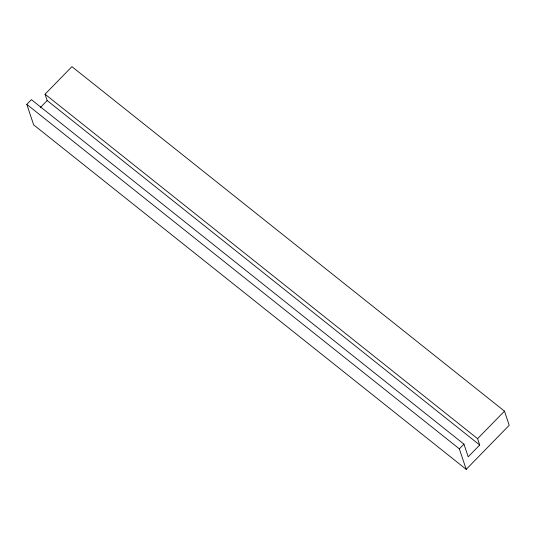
<?xml version="1.0" encoding="UTF-8"?>
<svg xmlns="http://www.w3.org/2000/svg" width="536" height="536" viewBox="0 0 536 536"><rect width="100%" height="100%" fill="white"/><g stroke="black" fill="none" stroke-linecap="round" stroke-linejoin="round"><path stroke-width="0.8" d="M26.8 104.373L31.41 99.649L463.955 444.143L468.203 456.826L479.713 445.021L477.596 438.683L45.044 94.189L71.918 66.652L504.47 411.139L509.2 425.289L466.206 469.348L33.654 124.861L26.8 104.373L459.352 448.86L466.206 469.348M40.254 107.615L47.168 100.534L45.044 94.189M459.352 448.86L463.955 444.143M477.596 438.683L504.47 411.139M47.168 100.534L479.713 445.021"/></g></svg>
